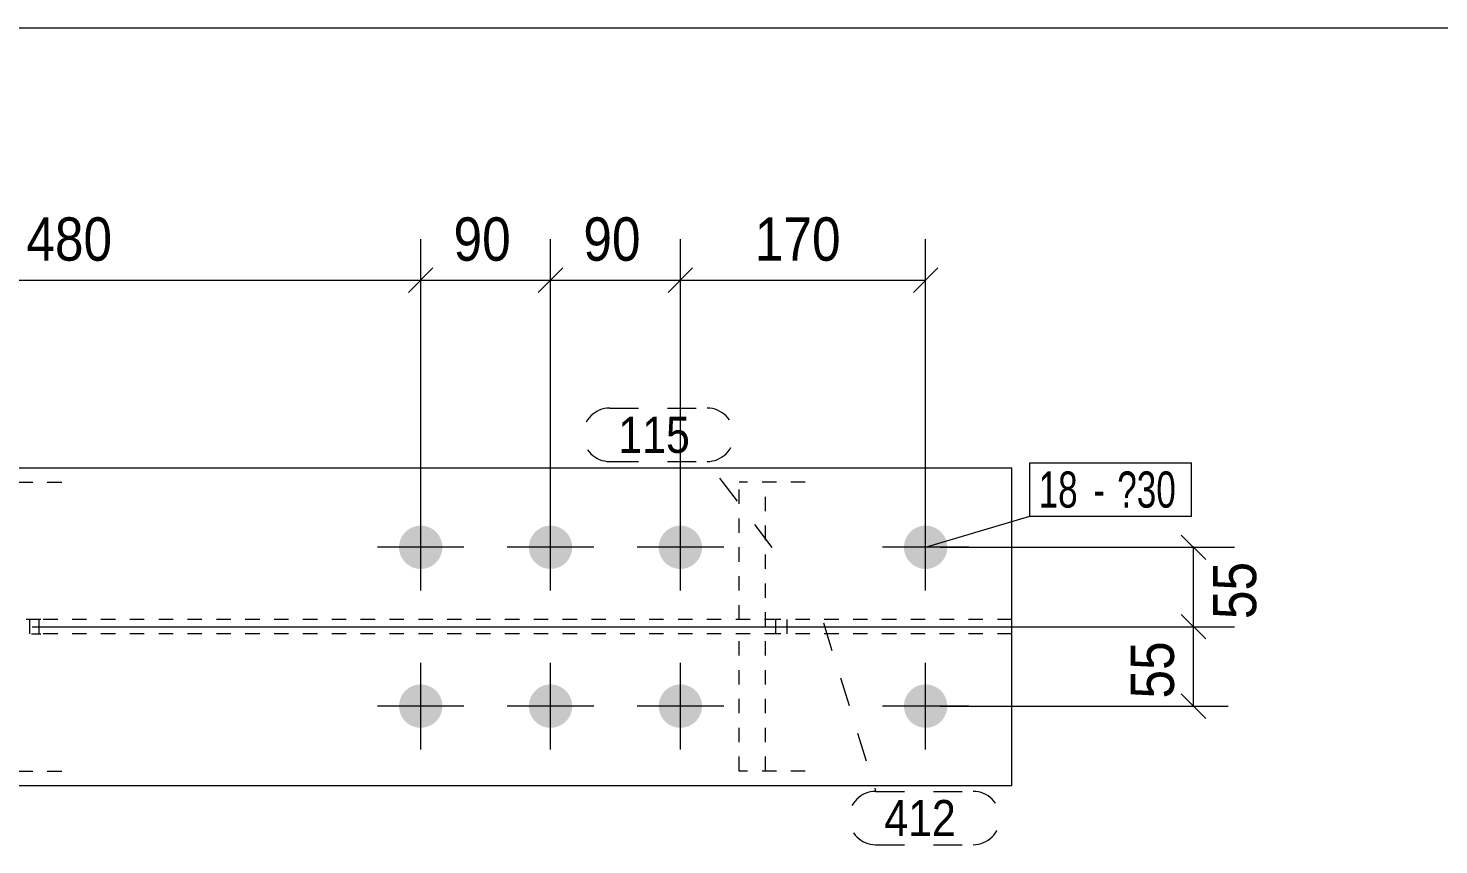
# Model space of a CAD drawing. Header units: millimetres. Extents: x 2 to 579, y 1 to 825.
# Drawn here: x 284.6 to 382.4, y 768.4 to 825 of the extents above; entities that cross this region are included whole.
import ezdxf

# ---------------------------------------------------------------- set-up
doc = ezdxf.new("R2010")
doc.units = ezdxf.units.MM
for name, pattern in [('XKITLINE00', [0]), ('XKITLINE01', [4, 1, -1, 1, -1]), ('XKITLINE02', [4, 2, -2]), ('XKITLINE03', [6, 3, -1, 1, -1])]:
    doc.linetypes.add(name, pattern=pattern)
for name, color, linetype, lineweight in [('Bolt', 3, 'Continuous', 0), ('BoltMark', 7, 'Continuous', 0), ('Dimensions', 7, 'Continuous', 0), ('DrawingSheet', 5, 'Continuous', 0), ('Part', 2, 'Continuous', 0), ('PartMark', 7, 'Continuous', 0)]:
    doc.layers.add(name, color=color, linetype=linetype, lineweight=lineweight)
doc.styles.add('ARIAL', font='ARIAL.TTF')
doc.styles.add('ARIAL_NARROW', font='ARIALN.TTF')

# ---------------------------------------------------------------- blocks, each defined once
blk = doc.blocks.new('*A100')
at = {"layer": 'Bolt'}
for points in [[(311.797, 787.55), (311.76, 787.552), (311.723, 787.554), (311.687, 787.557), (311.65, 787.561), (311.614, 787.566), (311.577, 787.572), (311.541, 787.579), (311.505, 787.586), (311.469, 787.595), (311.434, 787.604), (311.398, 787.615), (311.363, 787.626), (311.328, 787.638), (311.294, 787.651), (311.26, 787.664), (311.226, 787.679), (311.192, 787.694), (311.159, 787.71), (311.127, 787.727), (311.094, 787.745), (311.063, 787.763), (311.031, 787.783), (311, 787.803), (310.97, 787.824), (310.94, 787.845), (310.911, 787.867), (310.882, 787.89), (310.854, 787.914), (310.826, 787.939), (310.799, 787.964), (310.773, 787.989), (310.747, 788.016), (310.722, 788.043), (310.698, 788.07), (310.674, 788.098), (310.651, 788.127), (310.629, 788.156), (310.607, 788.186), (310.587, 788.217), (310.567, 788.248), (310.547, 788.279), (310.529, 788.311), (310.511, 788.343), (310.494, 788.376), (310.478, 788.409), (310.462, 788.442), (310.448, 788.476), (310.434, 788.51), (310.421, 788.545), (310.409, 788.579), (310.398, 788.615), (310.388, 788.65), (310.379, 788.686), (310.37, 788.721), (310.363, 788.757), (310.356, 788.794), (310.35, 788.83), (310.345, 788.866), (310.341, 788.903), (310.338, 788.94), (310.336, 788.976), (310.334, 789.013), (310.334, 789.05), (310.334, 789.087), (310.336, 789.124), (310.338, 789.16), (310.341, 789.197), (310.345, 789.234), (310.35, 789.27), (310.356, 789.306), (310.363, 789.343), (310.37, 789.379), (310.379, 789.414), (310.388, 789.45), (310.398, 789.485), (310.409, 789.521), (310.421, 789.555), (310.434, 789.59), (310.448, 789.624), (310.462, 789.658), (310.478, 789.691), (310.494, 789.724), (310.511, 789.757), (310.529, 789.789), (310.547, 789.821), (310.567, 789.852), (310.587, 789.883), (310.607, 789.914), (310.629, 789.944), (310.651, 789.973), (310.674, 790.002), (310.698, 790.03), (310.722, 790.057), (310.747, 790.084), (310.773, 790.111), (310.799, 790.136), (310.826, 790.161), (310.854, 790.186), (310.882, 790.21), (310.911, 790.233), (310.94, 790.255), (310.97, 790.276), (311, 790.297), (311.031, 790.317), (311.063, 790.337), (311.094, 790.355), (311.127, 790.373), (311.159, 790.39), (311.192, 790.406), (311.226, 790.421), (311.26, 790.436), (311.294, 790.449), (311.328, 790.462), (311.363, 790.474), (311.398, 790.485), (311.434, 790.496), (311.469, 790.505), (311.505, 790.514), (311.541, 790.521), (311.577, 790.528), (311.614, 790.534), (311.65, 790.539), (311.687, 790.543), (311.723, 790.546), (311.76, 790.548), (311.797, 790.55), (311.834, 790.55), (311.871, 790.55), (311.907, 790.548), (311.944, 790.546), (311.981, 790.543), (312.017, 790.539), (312.054, 790.534), (312.09, 790.528), (312.126, 790.521), (312.162, 790.514), (312.198, 790.505), (312.234, 790.496), (312.269, 790.485), (312.304, 790.474), (312.339, 790.462), (312.374, 790.449), (312.408, 790.436), (312.442, 790.421), (312.475, 790.406), (312.508, 790.39), (312.541, 790.373), (312.573, 790.355), (312.605, 790.337), (312.636, 790.317), (312.667, 790.297), (312.697, 790.276), (312.727, 790.255), (312.757, 790.233), (312.785, 790.21), (312.814, 790.186), (312.841, 790.161), (312.868, 790.136), (312.894, 790.111), (312.92, 790.084), (312.945, 790.057), (312.97, 790.03), (312.993, 790.002), (313.016, 789.973), (313.039, 789.944), (313.06, 789.914), (313.081, 789.883), (313.101, 789.852), (313.12, 789.821), (313.139, 789.789), (313.157, 789.757), (313.174, 789.724), (313.19, 789.691), (313.205, 789.658), (313.22, 789.624), (313.233, 789.59), (313.246, 789.555), (313.258, 789.521), (313.269, 789.485), (313.279, 789.45), (313.289, 789.414), (313.297, 789.379), (313.305, 789.343), (313.312, 789.306), (313.318, 789.27), (313.323, 789.234), (313.327, 789.197), (313.33, 789.16), (313.332, 789.124), (313.333, 789.087), (313.334, 789.05), (313.333, 789.013), (313.332, 788.976), (313.33, 788.94), (313.327, 788.903), (313.323, 788.866), (313.318, 788.83), (313.312, 788.794), (313.305, 788.757), (313.297, 788.721), (313.289, 788.686), (313.279, 788.65), (313.269, 788.615), (313.258, 788.579), (313.246, 788.545), (313.233, 788.51), (313.22, 788.476), (313.205, 788.442), (313.19, 788.409), (313.174, 788.376), (313.157, 788.343), (313.139, 788.311), (313.12, 788.279), (313.101, 788.248), (313.081, 788.217), (313.06, 788.186), (313.039, 788.156), (313.016, 788.127), (312.993, 788.098), (312.97, 788.07), (312.945, 788.043), (312.92, 788.016), (312.894, 787.989), (312.868, 787.964), (312.841, 787.939), (312.814, 787.914), (312.785, 787.89), (312.757, 787.867), (312.727, 787.845), (312.697, 787.824), (312.667, 787.803), (312.636, 787.783), (312.605, 787.763), (312.573, 787.745), (312.541, 787.727), (312.508, 787.71), (312.475, 787.694), (312.442, 787.679), (312.408, 787.664), (312.374, 787.651), (312.339, 787.638), (312.304, 787.626), (312.269, 787.615), (312.234, 787.604), (312.198, 787.595), (312.162, 787.586), (312.126, 787.579), (312.09, 787.572), (312.054, 787.566), (312.017, 787.561), (311.981, 787.557), (311.944, 787.554), (311.907, 787.552), (311.871, 787.55), (311.834, 787.55)], [(320.797, 787.55), (320.76, 787.552), (320.723, 787.554), (320.687, 787.557), (320.65, 787.561), (320.614, 787.566), (320.577, 787.572), (320.541, 787.579), (320.505, 787.586), (320.469, 787.595), (320.434, 787.604), (320.398, 787.615), (320.363, 787.626), (320.328, 787.638), (320.294, 787.651), (320.26, 787.664), (320.226, 787.679), (320.192, 787.694), (320.159, 787.71), (320.127, 787.727), (320.094, 787.745), (320.063, 787.763), (320.031, 787.783), (320, 787.803), (319.97, 787.824), (319.94, 787.845), (319.911, 787.867), (319.882, 787.89), (319.854, 787.914), (319.826, 787.939), (319.799, 787.964), (319.773, 787.989), (319.747, 788.016), (319.722, 788.043), (319.698, 788.07), (319.674, 788.098), (319.651, 788.127), (319.629, 788.156), (319.607, 788.186), (319.587, 788.217), (319.567, 788.248), (319.547, 788.279), (319.529, 788.311), (319.511, 788.343), (319.494, 788.376), (319.478, 788.409), (319.462, 788.442), (319.448, 788.476), (319.434, 788.51), (319.421, 788.545), (319.409, 788.579), (319.398, 788.615), (319.388, 788.65), (319.379, 788.686), (319.37, 788.721), (319.363, 788.757), (319.356, 788.794), (319.35, 788.83), (319.345, 788.866), (319.341, 788.903), (319.338, 788.94), (319.336, 788.976), (319.334, 789.013), (319.334, 789.05), (319.334, 789.087), (319.336, 789.124), (319.338, 789.16), (319.341, 789.197), (319.345, 789.234), (319.35, 789.27), (319.356, 789.306), (319.363, 789.343), (319.37, 789.379), (319.379, 789.414), (319.388, 789.45), (319.398, 789.485), (319.409, 789.521), (319.421, 789.555), (319.434, 789.59), (319.448, 789.624), (319.462, 789.658), (319.478, 789.691), (319.494, 789.724), (319.511, 789.757), (319.529, 789.789), (319.547, 789.821), (319.567, 789.852), (319.587, 789.883), (319.607, 789.914), (319.629, 789.944), (319.651, 789.973), (319.674, 790.002), (319.698, 790.03), (319.722, 790.057), (319.747, 790.084), (319.773, 790.111), (319.799, 790.136), (319.826, 790.161), (319.854, 790.186), (319.882, 790.21), (319.911, 790.233), (319.94, 790.255), (319.97, 790.276), (320, 790.297), (320.031, 790.317), (320.063, 790.337), (320.094, 790.355), (320.127, 790.373), (320.159, 790.39), (320.192, 790.406), (320.226, 790.421), (320.26, 790.436), (320.294, 790.449), (320.328, 790.462), (320.363, 790.474), (320.398, 790.485), (320.434, 790.496), (320.469, 790.505), (320.505, 790.514), (320.541, 790.521), (320.577, 790.528), (320.614, 790.534), (320.65, 790.539), (320.687, 790.543), (320.723, 790.546), (320.76, 790.548), (320.797, 790.55), (320.834, 790.55), (320.871, 790.55), (320.907, 790.548), (320.944, 790.546), (320.981, 790.543), (321.017, 790.539), (321.054, 790.534), (321.09, 790.528), (321.126, 790.521), (321.162, 790.514), (321.198, 790.505), (321.234, 790.496), (321.269, 790.485), (321.304, 790.474), (321.339, 790.462), (321.374, 790.449), (321.408, 790.436), (321.442, 790.421), (321.475, 790.406), (321.508, 790.39), (321.541, 790.373), (321.573, 790.355), (321.605, 790.337), (321.636, 790.317), (321.667, 790.297), (321.697, 790.276), (321.727, 790.255), (321.757, 790.233), (321.785, 790.21), (321.814, 790.186), (321.841, 790.161), (321.868, 790.136), (321.894, 790.111), (321.92, 790.084), (321.945, 790.057), (321.97, 790.03), (321.993, 790.002), (322.016, 789.973), (322.039, 789.944), (322.06, 789.914), (322.081, 789.883), (322.101, 789.852), (322.12, 789.821), (322.139, 789.789), (322.157, 789.757), (322.174, 789.724), (322.19, 789.691), (322.205, 789.658), (322.22, 789.624), (322.233, 789.59), (322.246, 789.555), (322.258, 789.521), (322.269, 789.485), (322.279, 789.45), (322.289, 789.414), (322.297, 789.379), (322.305, 789.343), (322.312, 789.306), (322.318, 789.27), (322.323, 789.234), (322.327, 789.197), (322.33, 789.16), (322.332, 789.124), (322.333, 789.087), (322.334, 789.05), (322.333, 789.013), (322.332, 788.976), (322.33, 788.94), (322.327, 788.903), (322.323, 788.866), (322.318, 788.83), (322.312, 788.794), (322.305, 788.757), (322.297, 788.721), (322.289, 788.686), (322.279, 788.65), (322.269, 788.615), (322.258, 788.579), (322.246, 788.545), (322.233, 788.51), (322.22, 788.476), (322.205, 788.442), (322.19, 788.409), (322.174, 788.376), (322.157, 788.343), (322.139, 788.311), (322.12, 788.279), (322.101, 788.248), (322.081, 788.217), (322.06, 788.186), (322.039, 788.156), (322.016, 788.127), (321.993, 788.098), (321.97, 788.07), (321.945, 788.043), (321.92, 788.016), (321.894, 787.989), (321.868, 787.964), (321.841, 787.939), (321.814, 787.914), (321.785, 787.89), (321.757, 787.867), (321.727, 787.845), (321.697, 787.824), (321.667, 787.803), (321.636, 787.783), (321.605, 787.763), (321.573, 787.745), (321.541, 787.727), (321.508, 787.71), (321.475, 787.694), (321.442, 787.679), (321.408, 787.664), (321.374, 787.651), (321.339, 787.638), (321.304, 787.626), (321.269, 787.615), (321.234, 787.604), (321.198, 787.595), (321.162, 787.586), (321.126, 787.579), (321.09, 787.572), (321.054, 787.566), (321.017, 787.561), (320.981, 787.557), (320.944, 787.554), (320.907, 787.552), (320.871, 787.55), (320.834, 787.55)], [(329.797, 787.55), (329.76, 787.552), (329.723, 787.554), (329.687, 787.557), (329.65, 787.561), (329.614, 787.566), (329.577, 787.572), (329.541, 787.579), (329.505, 787.586), (329.469, 787.595), (329.434, 787.604), (329.398, 787.615), (329.363, 787.626), (329.328, 787.638), (329.294, 787.651), (329.26, 787.664), (329.226, 787.679), (329.192, 787.694), (329.159, 787.71), (329.127, 787.727), (329.094, 787.745), (329.063, 787.763), (329.031, 787.783), (329, 787.803), (328.97, 787.824), (328.94, 787.845), (328.911, 787.867), (328.882, 787.89), (328.854, 787.914), (328.826, 787.939), (328.799, 787.964), (328.773, 787.989), (328.747, 788.016), (328.722, 788.043), (328.698, 788.07), (328.674, 788.098), (328.651, 788.127), (328.629, 788.156), (328.607, 788.186), (328.587, 788.217), (328.567, 788.248), (328.547, 788.279), (328.529, 788.311), (328.511, 788.343), (328.494, 788.376), (328.478, 788.409), (328.462, 788.442), (328.448, 788.476), (328.434, 788.51), (328.421, 788.545), (328.409, 788.579), (328.398, 788.615), (328.388, 788.65), (328.379, 788.686), (328.37, 788.721), (328.363, 788.757), (328.356, 788.794), (328.35, 788.83), (328.345, 788.866), (328.341, 788.903), (328.338, 788.94), (328.336, 788.976), (328.334, 789.013), (328.334, 789.05), (328.334, 789.087), (328.336, 789.124), (328.338, 789.16), (328.341, 789.197), (328.345, 789.234), (328.35, 789.27), (328.356, 789.306), (328.363, 789.343), (328.37, 789.379), (328.379, 789.414), (328.388, 789.45), (328.398, 789.485), (328.409, 789.521), (328.421, 789.555), (328.434, 789.59), (328.448, 789.624), (328.462, 789.658), (328.478, 789.691), (328.494, 789.724), (328.511, 789.757), (328.529, 789.789), (328.547, 789.821), (328.567, 789.852), (328.587, 789.883), (328.607, 789.914), (328.629, 789.944), (328.651, 789.973), (328.674, 790.002), (328.698, 790.03), (328.722, 790.057), (328.747, 790.084), (328.773, 790.111), (328.799, 790.136), (328.826, 790.161), (328.854, 790.186), (328.882, 790.21), (328.911, 790.233), (328.94, 790.255), (328.97, 790.276), (329, 790.297), (329.031, 790.317), (329.063, 790.337), (329.094, 790.355), (329.127, 790.373), (329.159, 790.39), (329.192, 790.406), (329.226, 790.421), (329.26, 790.436), (329.294, 790.449), (329.328, 790.462), (329.363, 790.474), (329.398, 790.485), (329.434, 790.496), (329.469, 790.505), (329.505, 790.514), (329.541, 790.521), (329.577, 790.528), (329.614, 790.534), (329.65, 790.539), (329.687, 790.543), (329.723, 790.546), (329.76, 790.548), (329.797, 790.55), (329.834, 790.55), (329.871, 790.55), (329.907, 790.548), (329.944, 790.546), (329.981, 790.543), (330.017, 790.539), (330.054, 790.534), (330.09, 790.528), (330.126, 790.521), (330.162, 790.514), (330.198, 790.505), (330.234, 790.496), (330.269, 790.485), (330.304, 790.474), (330.339, 790.462), (330.374, 790.449), (330.408, 790.436), (330.442, 790.421), (330.475, 790.406), (330.508, 790.39), (330.541, 790.373), (330.573, 790.355), (330.605, 790.337), (330.636, 790.317), (330.667, 790.297), (330.697, 790.276), (330.727, 790.255), (330.757, 790.233), (330.785, 790.21), (330.814, 790.186), (330.841, 790.161), (330.868, 790.136), (330.894, 790.111), (330.92, 790.084), (330.945, 790.057), (330.97, 790.03), (330.993, 790.002), (331.016, 789.973), (331.039, 789.944), (331.06, 789.914), (331.081, 789.883), (331.101, 789.852), (331.12, 789.821), (331.139, 789.789), (331.157, 789.757), (331.174, 789.724), (331.19, 789.691), (331.205, 789.658), (331.22, 789.624), (331.233, 789.59), (331.246, 789.555), (331.258, 789.521), (331.269, 789.485), (331.279, 789.45), (331.289, 789.414), (331.297, 789.379), (331.305, 789.343), (331.312, 789.306), (331.318, 789.27), (331.323, 789.234), (331.327, 789.197), (331.33, 789.16), (331.332, 789.124), (331.333, 789.087), (331.334, 789.05), (331.333, 789.013), (331.332, 788.976), (331.33, 788.94), (331.327, 788.903), (331.323, 788.866), (331.318, 788.83), (331.312, 788.794), (331.305, 788.757), (331.297, 788.721), (331.289, 788.686), (331.279, 788.65), (331.269, 788.615), (331.258, 788.579), (331.246, 788.545), (331.233, 788.51), (331.22, 788.476), (331.205, 788.442), (331.19, 788.409), (331.174, 788.376), (331.157, 788.343), (331.139, 788.311), (331.12, 788.279), (331.101, 788.248), (331.081, 788.217), (331.06, 788.186), (331.039, 788.156), (331.016, 788.127), (330.993, 788.098), (330.97, 788.07), (330.945, 788.043), (330.92, 788.016), (330.894, 787.989), (330.868, 787.964), (330.841, 787.939), (330.814, 787.914), (330.785, 787.89), (330.757, 787.867), (330.727, 787.845), (330.697, 787.824), (330.667, 787.803), (330.636, 787.783), (330.605, 787.763), (330.573, 787.745), (330.541, 787.727), (330.508, 787.71), (330.475, 787.694), (330.442, 787.679), (330.408, 787.664), (330.374, 787.651), (330.339, 787.638), (330.304, 787.626), (330.269, 787.615), (330.234, 787.604), (330.198, 787.595), (330.162, 787.586), (330.126, 787.579), (330.09, 787.572), (330.054, 787.566), (330.017, 787.561), (329.981, 787.557), (329.944, 787.554), (329.907, 787.552), (329.871, 787.55), (329.834, 787.55)], [(346.797, 787.55), (346.76, 787.552), (346.723, 787.554), (346.687, 787.557), (346.65, 787.561), (346.614, 787.566), (346.577, 787.572), (346.541, 787.579), (346.505, 787.586), (346.469, 787.595), (346.434, 787.604), (346.398, 787.615), (346.363, 787.626), (346.328, 787.638), (346.294, 787.651), (346.26, 787.664), (346.226, 787.679), (346.192, 787.694), (346.159, 787.71), (346.127, 787.727), (346.094, 787.745), (346.063, 787.763), (346.031, 787.783), (346, 787.803), (345.97, 787.824), (345.94, 787.845), (345.911, 787.867), (345.882, 787.89), (345.854, 787.914), (345.826, 787.939), (345.799, 787.964), (345.773, 787.989), (345.747, 788.016), (345.722, 788.043), (345.698, 788.07), (345.674, 788.098), (345.651, 788.127), (345.629, 788.156), (345.607, 788.186), (345.587, 788.217), (345.567, 788.248), (345.547, 788.279), (345.529, 788.311), (345.511, 788.343), (345.494, 788.376), (345.478, 788.409), (345.462, 788.442), (345.448, 788.476), (345.434, 788.51), (345.421, 788.545), (345.409, 788.579), (345.398, 788.615), (345.388, 788.65), (345.379, 788.686), (345.37, 788.721), (345.363, 788.757), (345.356, 788.794), (345.35, 788.83), (345.345, 788.866), (345.341, 788.903), (345.338, 788.94), (345.336, 788.976), (345.334, 789.013), (345.334, 789.05), (345.334, 789.087), (345.336, 789.124), (345.338, 789.16), (345.341, 789.197), (345.345, 789.234), (345.35, 789.27), (345.356, 789.306), (345.363, 789.343), (345.37, 789.379), (345.379, 789.414), (345.388, 789.45), (345.398, 789.485), (345.409, 789.521), (345.421, 789.555), (345.434, 789.59), (345.448, 789.624), (345.462, 789.658), (345.478, 789.691), (345.494, 789.724), (345.511, 789.757), (345.529, 789.789), (345.547, 789.821), (345.567, 789.852), (345.587, 789.883), (345.607, 789.914), (345.629, 789.944), (345.651, 789.973), (345.674, 790.002), (345.698, 790.03), (345.722, 790.057), (345.747, 790.084), (345.773, 790.111), (345.799, 790.136), (345.826, 790.161), (345.854, 790.186), (345.882, 790.21), (345.911, 790.233), (345.94, 790.255), (345.97, 790.276), (346, 790.297), (346.031, 790.317), (346.063, 790.337), (346.094, 790.355), (346.127, 790.373), (346.159, 790.39), (346.192, 790.406), (346.226, 790.421), (346.26, 790.436), (346.294, 790.449), (346.328, 790.462), (346.363, 790.474), (346.398, 790.485), (346.434, 790.496), (346.469, 790.505), (346.505, 790.514), (346.541, 790.521), (346.577, 790.528), (346.614, 790.534), (346.65, 790.539), (346.687, 790.543), (346.723, 790.546), (346.76, 790.548), (346.797, 790.55), (346.834, 790.55), (346.871, 790.55), (346.907, 790.548), (346.944, 790.546), (346.981, 790.543), (347.017, 790.539), (347.054, 790.534), (347.09, 790.528), (347.126, 790.521), (347.162, 790.514), (347.198, 790.505), (347.234, 790.496), (347.269, 790.485), (347.304, 790.474), (347.339, 790.462), (347.374, 790.449), (347.408, 790.436), (347.442, 790.421), (347.475, 790.406), (347.508, 790.39), (347.541, 790.373), (347.573, 790.355), (347.605, 790.337), (347.636, 790.317), (347.667, 790.297), (347.697, 790.276), (347.727, 790.255), (347.757, 790.233), (347.785, 790.21), (347.814, 790.186), (347.841, 790.161), (347.868, 790.136), (347.894, 790.111), (347.92, 790.084), (347.945, 790.057), (347.97, 790.03), (347.993, 790.002), (348.016, 789.973), (348.039, 789.944), (348.06, 789.914), (348.081, 789.883), (348.101, 789.852), (348.12, 789.821), (348.139, 789.789), (348.157, 789.757), (348.174, 789.724), (348.19, 789.691), (348.205, 789.658), (348.22, 789.624), (348.233, 789.59), (348.246, 789.555), (348.258, 789.521), (348.269, 789.485), (348.279, 789.45), (348.289, 789.414), (348.297, 789.379), (348.305, 789.343), (348.312, 789.306), (348.318, 789.27), (348.323, 789.234), (348.327, 789.197), (348.33, 789.16), (348.332, 789.124), (348.333, 789.087), (348.334, 789.05), (348.333, 789.013), (348.332, 788.976), (348.33, 788.94), (348.327, 788.903), (348.323, 788.866), (348.318, 788.83), (348.312, 788.794), (348.305, 788.757), (348.297, 788.721), (348.289, 788.686), (348.279, 788.65), (348.269, 788.615), (348.258, 788.579), (348.246, 788.545), (348.233, 788.51), (348.22, 788.476), (348.205, 788.442), (348.19, 788.409), (348.174, 788.376), (348.157, 788.343), (348.139, 788.311), (348.12, 788.279), (348.101, 788.248), (348.081, 788.217), (348.06, 788.186), (348.039, 788.156), (348.016, 788.127), (347.993, 788.098), (347.97, 788.07), (347.945, 788.043), (347.92, 788.016), (347.894, 787.989), (347.868, 787.964), (347.841, 787.939), (347.814, 787.914), (347.785, 787.89), (347.757, 787.867), (347.727, 787.845), (347.697, 787.824), (347.667, 787.803), (347.636, 787.783), (347.605, 787.763), (347.573, 787.745), (347.541, 787.727), (347.508, 787.71), (347.475, 787.694), (347.442, 787.679), (347.408, 787.664), (347.374, 787.651), (347.339, 787.638), (347.304, 787.626), (347.269, 787.615), (347.234, 787.604), (347.198, 787.595), (347.162, 787.586), (347.126, 787.579), (347.09, 787.572), (347.054, 787.566), (347.017, 787.561), (346.981, 787.557), (346.944, 787.554), (346.907, 787.552), (346.871, 787.55), (346.834, 787.55)], [(311.797, 776.55), (311.76, 776.552), (311.723, 776.554), (311.687, 776.557), (311.65, 776.561), (311.614, 776.566), (311.577, 776.572), (311.541, 776.579), (311.505, 776.586), (311.469, 776.595), (311.434, 776.604), (311.398, 776.615), (311.363, 776.626), (311.328, 776.638), (311.294, 776.651), (311.26, 776.664), (311.226, 776.679), (311.192, 776.694), (311.159, 776.71), (311.127, 776.727), (311.094, 776.745), (311.063, 776.763), (311.031, 776.783), (311, 776.803), (310.97, 776.824), (310.94, 776.845), (310.911, 776.867), (310.882, 776.89), (310.854, 776.914), (310.826, 776.939), (310.799, 776.964), (310.773, 776.989), (310.747, 777.016), (310.722, 777.043), (310.698, 777.07), (310.674, 777.098), (310.651, 777.127), (310.629, 777.156), (310.607, 777.186), (310.587, 777.217), (310.567, 777.248), (310.547, 777.279), (310.529, 777.311), (310.511, 777.343), (310.494, 777.376), (310.478, 777.409), (310.462, 777.442), (310.448, 777.476), (310.434, 777.51), (310.421, 777.545), (310.409, 777.579), (310.398, 777.615), (310.388, 777.65), (310.379, 777.686), (310.37, 777.721), (310.363, 777.757), (310.356, 777.794), (310.35, 777.83), (310.345, 777.866), (310.341, 777.903), (310.338, 777.94), (310.336, 777.976), (310.334, 778.013), (310.334, 778.05), (310.334, 778.087), (310.336, 778.124), (310.338, 778.16), (310.341, 778.197), (310.345, 778.234), (310.35, 778.27), (310.356, 778.306), (310.363, 778.343), (310.37, 778.379), (310.379, 778.414), (310.388, 778.45), (310.398, 778.485), (310.409, 778.521), (310.421, 778.555), (310.434, 778.59), (310.448, 778.624), (310.462, 778.658), (310.478, 778.691), (310.494, 778.724), (310.511, 778.757), (310.529, 778.789), (310.547, 778.821), (310.567, 778.852), (310.587, 778.883), (310.607, 778.914), (310.629, 778.944), (310.651, 778.973), (310.674, 779.002), (310.698, 779.03), (310.722, 779.057), (310.747, 779.084), (310.773, 779.111), (310.799, 779.136), (310.826, 779.161), (310.854, 779.186), (310.882, 779.21), (310.911, 779.233), (310.94, 779.255), (310.97, 779.276), (311, 779.297), (311.031, 779.317), (311.063, 779.337), (311.094, 779.355), (311.127, 779.373), (311.159, 779.39), (311.192, 779.406), (311.226, 779.421), (311.26, 779.436), (311.294, 779.449), (311.328, 779.462), (311.363, 779.474), (311.398, 779.485), (311.434, 779.496), (311.469, 779.505), (311.505, 779.514), (311.541, 779.521), (311.577, 779.528), (311.614, 779.534), (311.65, 779.539), (311.687, 779.543), (311.723, 779.546), (311.76, 779.548), (311.797, 779.55), (311.834, 779.55), (311.871, 779.55), (311.907, 779.548), (311.944, 779.546), (311.981, 779.543), (312.017, 779.539), (312.054, 779.534), (312.09, 779.528), (312.126, 779.521), (312.162, 779.514), (312.198, 779.505), (312.234, 779.496), (312.269, 779.485), (312.304, 779.474), (312.339, 779.462), (312.374, 779.449), (312.408, 779.436), (312.442, 779.421), (312.475, 779.406), (312.508, 779.39), (312.541, 779.373), (312.573, 779.355), (312.605, 779.337), (312.636, 779.317), (312.667, 779.297), (312.697, 779.276), (312.727, 779.255), (312.757, 779.233), (312.785, 779.21), (312.814, 779.186), (312.841, 779.161), (312.868, 779.136), (312.894, 779.111), (312.92, 779.084), (312.945, 779.057), (312.97, 779.03), (312.993, 779.002), (313.016, 778.973), (313.039, 778.944), (313.06, 778.914), (313.081, 778.883), (313.101, 778.852), (313.12, 778.821), (313.139, 778.789), (313.157, 778.757), (313.174, 778.724), (313.19, 778.691), (313.205, 778.658), (313.22, 778.624), (313.233, 778.59), (313.246, 778.555), (313.258, 778.521), (313.269, 778.485), (313.279, 778.45), (313.289, 778.414), (313.297, 778.379), (313.305, 778.343), (313.312, 778.306), (313.318, 778.27), (313.323, 778.234), (313.327, 778.197), (313.33, 778.16), (313.332, 778.124), (313.333, 778.087), (313.334, 778.05), (313.333, 778.013), (313.332, 777.976), (313.33, 777.94), (313.327, 777.903), (313.323, 777.866), (313.318, 777.83), (313.312, 777.794), (313.305, 777.757), (313.297, 777.721), (313.289, 777.686), (313.279, 777.65), (313.269, 777.615), (313.258, 777.579), (313.246, 777.545), (313.233, 777.51), (313.22, 777.476), (313.205, 777.442), (313.19, 777.409), (313.174, 777.376), (313.157, 777.343), (313.139, 777.311), (313.12, 777.279), (313.101, 777.248), (313.081, 777.217), (313.06, 777.186), (313.039, 777.156), (313.016, 777.127), (312.993, 777.098), (312.97, 777.07), (312.945, 777.043), (312.92, 777.016), (312.894, 776.989), (312.868, 776.964), (312.841, 776.939), (312.814, 776.914), (312.785, 776.89), (312.757, 776.867), (312.727, 776.845), (312.697, 776.824), (312.667, 776.803), (312.636, 776.783), (312.605, 776.763), (312.573, 776.745), (312.541, 776.727), (312.508, 776.71), (312.475, 776.694), (312.442, 776.679), (312.408, 776.664), (312.374, 776.651), (312.339, 776.638), (312.304, 776.626), (312.269, 776.615), (312.234, 776.604), (312.198, 776.595), (312.162, 776.586), (312.126, 776.579), (312.09, 776.572), (312.054, 776.566), (312.017, 776.561), (311.981, 776.557), (311.944, 776.554), (311.907, 776.552), (311.871, 776.55), (311.834, 776.55)], [(320.797, 776.55), (320.76, 776.552), (320.723, 776.554), (320.687, 776.557), (320.65, 776.561), (320.614, 776.566), (320.577, 776.572), (320.541, 776.579), (320.505, 776.586), (320.469, 776.595), (320.434, 776.604), (320.398, 776.615), (320.363, 776.626), (320.328, 776.638), (320.294, 776.651), (320.26, 776.664), (320.226, 776.679), (320.192, 776.694), (320.159, 776.71), (320.127, 776.727), (320.094, 776.745), (320.063, 776.763), (320.031, 776.783), (320, 776.803), (319.97, 776.824), (319.94, 776.845), (319.911, 776.867), (319.882, 776.89), (319.854, 776.914), (319.826, 776.939), (319.799, 776.964), (319.773, 776.989), (319.747, 777.016), (319.722, 777.043), (319.698, 777.07), (319.674, 777.098), (319.651, 777.127), (319.629, 777.156), (319.607, 777.186), (319.587, 777.217), (319.567, 777.248), (319.547, 777.279), (319.529, 777.311), (319.511, 777.343), (319.494, 777.376), (319.478, 777.409), (319.462, 777.442), (319.448, 777.476), (319.434, 777.51), (319.421, 777.545), (319.409, 777.579), (319.398, 777.615), (319.388, 777.65), (319.379, 777.686), (319.37, 777.721), (319.363, 777.757), (319.356, 777.794), (319.35, 777.83), (319.345, 777.866), (319.341, 777.903), (319.338, 777.94), (319.336, 777.976), (319.334, 778.013), (319.334, 778.05), (319.334, 778.087), (319.336, 778.124), (319.338, 778.16), (319.341, 778.197), (319.345, 778.234), (319.35, 778.27), (319.356, 778.306), (319.363, 778.343), (319.37, 778.379), (319.379, 778.414), (319.388, 778.45), (319.398, 778.485), (319.409, 778.521), (319.421, 778.555), (319.434, 778.59), (319.448, 778.624), (319.462, 778.658), (319.478, 778.691), (319.494, 778.724), (319.511, 778.757), (319.529, 778.789), (319.547, 778.821), (319.567, 778.852), (319.587, 778.883), (319.607, 778.914), (319.629, 778.944), (319.651, 778.973), (319.674, 779.002), (319.698, 779.03), (319.722, 779.057), (319.747, 779.084), (319.773, 779.111), (319.799, 779.136), (319.826, 779.161), (319.854, 779.186), (319.882, 779.21), (319.911, 779.233), (319.94, 779.255), (319.97, 779.276), (320, 779.297), (320.031, 779.317), (320.063, 779.337), (320.094, 779.355), (320.127, 779.373), (320.159, 779.39), (320.192, 779.406), (320.226, 779.421), (320.26, 779.436), (320.294, 779.449), (320.328, 779.462), (320.363, 779.474), (320.398, 779.485), (320.434, 779.496), (320.469, 779.505), (320.505, 779.514), (320.541, 779.521), (320.577, 779.528), (320.614, 779.534), (320.65, 779.539), (320.687, 779.543), (320.723, 779.546), (320.76, 779.548), (320.797, 779.55), (320.834, 779.55), (320.871, 779.55), (320.907, 779.548), (320.944, 779.546), (320.981, 779.543), (321.017, 779.539), (321.054, 779.534), (321.09, 779.528), (321.126, 779.521), (321.162, 779.514), (321.198, 779.505), (321.234, 779.496), (321.269, 779.485), (321.304, 779.474), (321.339, 779.462), (321.374, 779.449), (321.408, 779.436), (321.442, 779.421), (321.475, 779.406), (321.508, 779.39), (321.541, 779.373), (321.573, 779.355), (321.605, 779.337), (321.636, 779.317), (321.667, 779.297), (321.697, 779.276), (321.727, 779.255), (321.757, 779.233), (321.785, 779.21), (321.814, 779.186), (321.841, 779.161), (321.868, 779.136), (321.894, 779.111), (321.92, 779.084), (321.945, 779.057), (321.97, 779.03), (321.993, 779.002), (322.016, 778.973), (322.039, 778.944), (322.06, 778.914), (322.081, 778.883), (322.101, 778.852), (322.12, 778.821), (322.139, 778.789), (322.157, 778.757), (322.174, 778.724), (322.19, 778.691), (322.205, 778.658), (322.22, 778.624), (322.233, 778.59), (322.246, 778.555), (322.258, 778.521), (322.269, 778.485), (322.279, 778.45), (322.289, 778.414), (322.297, 778.379), (322.305, 778.343), (322.312, 778.306), (322.318, 778.27), (322.323, 778.234), (322.327, 778.197), (322.33, 778.16), (322.332, 778.124), (322.333, 778.087), (322.334, 778.05), (322.333, 778.013), (322.332, 777.976), (322.33, 777.94), (322.327, 777.903), (322.323, 777.866), (322.318, 777.83), (322.312, 777.794), (322.305, 777.757), (322.297, 777.721), (322.289, 777.686), (322.279, 777.65), (322.269, 777.615), (322.258, 777.579), (322.246, 777.545), (322.233, 777.51), (322.22, 777.476), (322.205, 777.442), (322.19, 777.409), (322.174, 777.376), (322.157, 777.343), (322.139, 777.311), (322.12, 777.279), (322.101, 777.248), (322.081, 777.217), (322.06, 777.186), (322.039, 777.156), (322.016, 777.127), (321.993, 777.098), (321.97, 777.07), (321.945, 777.043), (321.92, 777.016), (321.894, 776.989), (321.868, 776.964), (321.841, 776.939), (321.814, 776.914), (321.785, 776.89), (321.757, 776.867), (321.727, 776.845), (321.697, 776.824), (321.667, 776.803), (321.636, 776.783), (321.605, 776.763), (321.573, 776.745), (321.541, 776.727), (321.508, 776.71), (321.475, 776.694), (321.442, 776.679), (321.408, 776.664), (321.374, 776.651), (321.339, 776.638), (321.304, 776.626), (321.269, 776.615), (321.234, 776.604), (321.198, 776.595), (321.162, 776.586), (321.126, 776.579), (321.09, 776.572), (321.054, 776.566), (321.017, 776.561), (320.981, 776.557), (320.944, 776.554), (320.907, 776.552), (320.871, 776.55), (320.834, 776.55)], [(329.797, 776.55), (329.76, 776.552), (329.723, 776.554), (329.687, 776.557), (329.65, 776.561), (329.614, 776.566), (329.577, 776.572), (329.541, 776.579), (329.505, 776.586), (329.469, 776.595), (329.434, 776.604), (329.398, 776.615), (329.363, 776.626), (329.328, 776.638), (329.294, 776.651), (329.26, 776.664), (329.226, 776.679), (329.192, 776.694), (329.159, 776.71), (329.127, 776.727), (329.094, 776.745), (329.063, 776.763), (329.031, 776.783), (329, 776.803), (328.97, 776.824), (328.94, 776.845), (328.911, 776.867), (328.882, 776.89), (328.854, 776.914), (328.826, 776.939), (328.799, 776.964), (328.773, 776.989), (328.747, 777.016), (328.722, 777.043), (328.698, 777.07), (328.674, 777.098), (328.651, 777.127), (328.629, 777.156), (328.607, 777.186), (328.587, 777.217), (328.567, 777.248), (328.547, 777.279), (328.529, 777.311), (328.511, 777.343), (328.494, 777.376), (328.478, 777.409), (328.462, 777.442), (328.448, 777.476), (328.434, 777.51), (328.421, 777.545), (328.409, 777.579), (328.398, 777.615), (328.388, 777.65), (328.379, 777.686), (328.37, 777.721), (328.363, 777.757), (328.356, 777.794), (328.35, 777.83), (328.345, 777.866), (328.341, 777.903), (328.338, 777.94), (328.336, 777.976), (328.334, 778.013), (328.334, 778.05), (328.334, 778.087), (328.336, 778.124), (328.338, 778.16), (328.341, 778.197), (328.345, 778.234), (328.35, 778.27), (328.356, 778.306), (328.363, 778.343), (328.37, 778.379), (328.379, 778.414), (328.388, 778.45), (328.398, 778.485), (328.409, 778.521), (328.421, 778.555), (328.434, 778.59), (328.448, 778.624), (328.462, 778.658), (328.478, 778.691), (328.494, 778.724), (328.511, 778.757), (328.529, 778.789), (328.547, 778.821), (328.567, 778.852), (328.587, 778.883), (328.607, 778.914), (328.629, 778.944), (328.651, 778.973), (328.674, 779.002), (328.698, 779.03), (328.722, 779.057), (328.747, 779.084), (328.773, 779.111), (328.799, 779.136), (328.826, 779.161), (328.854, 779.186), (328.882, 779.21), (328.911, 779.233), (328.94, 779.255), (328.97, 779.276), (329, 779.297), (329.031, 779.317), (329.063, 779.337), (329.094, 779.355), (329.127, 779.373), (329.159, 779.39), (329.192, 779.406), (329.226, 779.421), (329.26, 779.436), (329.294, 779.449), (329.328, 779.462), (329.363, 779.474), (329.398, 779.485), (329.434, 779.496), (329.469, 779.505), (329.505, 779.514), (329.541, 779.521), (329.577, 779.528), (329.614, 779.534), (329.65, 779.539), (329.687, 779.543), (329.723, 779.546), (329.76, 779.548), (329.797, 779.55), (329.834, 779.55), (329.871, 779.55), (329.907, 779.548), (329.944, 779.546), (329.981, 779.543), (330.017, 779.539), (330.054, 779.534), (330.09, 779.528), (330.126, 779.521), (330.162, 779.514), (330.198, 779.505), (330.234, 779.496), (330.269, 779.485), (330.304, 779.474), (330.339, 779.462), (330.374, 779.449), (330.408, 779.436), (330.442, 779.421), (330.475, 779.406), (330.508, 779.39), (330.541, 779.373), (330.573, 779.355), (330.605, 779.337), (330.636, 779.317), (330.667, 779.297), (330.697, 779.276), (330.727, 779.255), (330.757, 779.233), (330.785, 779.21), (330.814, 779.186), (330.841, 779.161), (330.868, 779.136), (330.894, 779.111), (330.92, 779.084), (330.945, 779.057), (330.97, 779.03), (330.993, 779.002), (331.016, 778.973), (331.039, 778.944), (331.06, 778.914), (331.081, 778.883), (331.101, 778.852), (331.12, 778.821), (331.139, 778.789), (331.157, 778.757), (331.174, 778.724), (331.19, 778.691), (331.205, 778.658), (331.22, 778.624), (331.233, 778.59), (331.246, 778.555), (331.258, 778.521), (331.269, 778.485), (331.279, 778.45), (331.289, 778.414), (331.297, 778.379), (331.305, 778.343), (331.312, 778.306), (331.318, 778.27), (331.323, 778.234), (331.327, 778.197), (331.33, 778.16), (331.332, 778.124), (331.333, 778.087), (331.334, 778.05), (331.333, 778.013), (331.332, 777.976), (331.33, 777.94), (331.327, 777.903), (331.323, 777.866), (331.318, 777.83), (331.312, 777.794), (331.305, 777.757), (331.297, 777.721), (331.289, 777.686), (331.279, 777.65), (331.269, 777.615), (331.258, 777.579), (331.246, 777.545), (331.233, 777.51), (331.22, 777.476), (331.205, 777.442), (331.19, 777.409), (331.174, 777.376), (331.157, 777.343), (331.139, 777.311), (331.12, 777.279), (331.101, 777.248), (331.081, 777.217), (331.06, 777.186), (331.039, 777.156), (331.016, 777.127), (330.993, 777.098), (330.97, 777.07), (330.945, 777.043), (330.92, 777.016), (330.894, 776.989), (330.868, 776.964), (330.841, 776.939), (330.814, 776.914), (330.785, 776.89), (330.757, 776.867), (330.727, 776.845), (330.697, 776.824), (330.667, 776.803), (330.636, 776.783), (330.605, 776.763), (330.573, 776.745), (330.541, 776.727), (330.508, 776.71), (330.475, 776.694), (330.442, 776.679), (330.408, 776.664), (330.374, 776.651), (330.339, 776.638), (330.304, 776.626), (330.269, 776.615), (330.234, 776.604), (330.198, 776.595), (330.162, 776.586), (330.126, 776.579), (330.09, 776.572), (330.054, 776.566), (330.017, 776.561), (329.981, 776.557), (329.944, 776.554), (329.907, 776.552), (329.871, 776.55), (329.834, 776.55)], [(346.797, 776.55), (346.76, 776.552), (346.723, 776.554), (346.687, 776.557), (346.65, 776.561), (346.614, 776.566), (346.577, 776.572), (346.541, 776.579), (346.505, 776.586), (346.469, 776.595), (346.434, 776.604), (346.398, 776.615), (346.363, 776.626), (346.328, 776.638), (346.294, 776.651), (346.26, 776.664), (346.226, 776.679), (346.192, 776.694), (346.159, 776.71), (346.127, 776.727), (346.094, 776.745), (346.063, 776.763), (346.031, 776.783), (346, 776.803), (345.97, 776.824), (345.94, 776.845), (345.911, 776.867), (345.882, 776.89), (345.854, 776.914), (345.826, 776.939), (345.799, 776.964), (345.773, 776.989), (345.747, 777.016), (345.722, 777.043), (345.698, 777.07), (345.674, 777.098), (345.651, 777.127), (345.629, 777.156), (345.607, 777.186), (345.587, 777.217), (345.567, 777.248), (345.547, 777.279), (345.529, 777.311), (345.511, 777.343), (345.494, 777.376), (345.478, 777.409), (345.462, 777.442), (345.448, 777.476), (345.434, 777.51), (345.421, 777.545), (345.409, 777.579), (345.398, 777.615), (345.388, 777.65), (345.379, 777.686), (345.37, 777.721), (345.363, 777.757), (345.356, 777.794), (345.35, 777.83), (345.345, 777.866), (345.341, 777.903), (345.338, 777.94), (345.336, 777.976), (345.334, 778.013), (345.334, 778.05), (345.334, 778.087), (345.336, 778.124), (345.338, 778.16), (345.341, 778.197), (345.345, 778.234), (345.35, 778.27), (345.356, 778.306), (345.363, 778.343), (345.37, 778.379), (345.379, 778.414), (345.388, 778.45), (345.398, 778.485), (345.409, 778.521), (345.421, 778.555), (345.434, 778.59), (345.448, 778.624), (345.462, 778.658), (345.478, 778.691), (345.494, 778.724), (345.511, 778.757), (345.529, 778.789), (345.547, 778.821), (345.567, 778.852), (345.587, 778.883), (345.607, 778.914), (345.629, 778.944), (345.651, 778.973), (345.674, 779.002), (345.698, 779.03), (345.722, 779.057), (345.747, 779.084), (345.773, 779.111), (345.799, 779.136), (345.826, 779.161), (345.854, 779.186), (345.882, 779.21), (345.911, 779.233), (345.94, 779.255), (345.97, 779.276), (346, 779.297), (346.031, 779.317), (346.063, 779.337), (346.094, 779.355), (346.127, 779.373), (346.159, 779.39), (346.192, 779.406), (346.226, 779.421), (346.26, 779.436), (346.294, 779.449), (346.328, 779.462), (346.363, 779.474), (346.398, 779.485), (346.434, 779.496), (346.469, 779.505), (346.505, 779.514), (346.541, 779.521), (346.577, 779.528), (346.614, 779.534), (346.65, 779.539), (346.687, 779.543), (346.723, 779.546), (346.76, 779.548), (346.797, 779.55), (346.834, 779.55), (346.871, 779.55), (346.907, 779.548), (346.944, 779.546), (346.981, 779.543), (347.017, 779.539), (347.054, 779.534), (347.09, 779.528), (347.126, 779.521), (347.162, 779.514), (347.198, 779.505), (347.234, 779.496), (347.269, 779.485), (347.304, 779.474), (347.339, 779.462), (347.374, 779.449), (347.408, 779.436), (347.442, 779.421), (347.475, 779.406), (347.508, 779.39), (347.541, 779.373), (347.573, 779.355), (347.605, 779.337), (347.636, 779.317), (347.667, 779.297), (347.697, 779.276), (347.727, 779.255), (347.757, 779.233), (347.785, 779.21), (347.814, 779.186), (347.841, 779.161), (347.868, 779.136), (347.894, 779.111), (347.92, 779.084), (347.945, 779.057), (347.97, 779.03), (347.993, 779.002), (348.016, 778.973), (348.039, 778.944), (348.06, 778.914), (348.081, 778.883), (348.101, 778.852), (348.12, 778.821), (348.139, 778.789), (348.157, 778.757), (348.174, 778.724), (348.19, 778.691), (348.205, 778.658), (348.22, 778.624), (348.233, 778.59), (348.246, 778.555), (348.258, 778.521), (348.269, 778.485), (348.279, 778.45), (348.289, 778.414), (348.297, 778.379), (348.305, 778.343), (348.312, 778.306), (348.318, 778.27), (348.323, 778.234), (348.327, 778.197), (348.33, 778.16), (348.332, 778.124), (348.333, 778.087), (348.334, 778.05), (348.333, 778.013), (348.332, 777.976), (348.33, 777.94), (348.327, 777.903), (348.323, 777.866), (348.318, 777.83), (348.312, 777.794), (348.305, 777.757), (348.297, 777.721), (348.289, 777.686), (348.279, 777.65), (348.269, 777.615), (348.258, 777.579), (348.246, 777.545), (348.233, 777.51), (348.22, 777.476), (348.205, 777.442), (348.19, 777.409), (348.174, 777.376), (348.157, 777.343), (348.139, 777.311), (348.12, 777.279), (348.101, 777.248), (348.081, 777.217), (348.06, 777.186), (348.039, 777.156), (348.016, 777.127), (347.993, 777.098), (347.97, 777.07), (347.945, 777.043), (347.92, 777.016), (347.894, 776.989), (347.868, 776.964), (347.841, 776.939), (347.814, 776.914), (347.785, 776.89), (347.757, 776.867), (347.727, 776.845), (347.697, 776.824), (347.667, 776.803), (347.636, 776.783), (347.605, 776.763), (347.573, 776.745), (347.541, 776.727), (347.508, 776.71), (347.475, 776.694), (347.442, 776.679), (347.408, 776.664), (347.374, 776.651), (347.339, 776.638), (347.304, 776.626), (347.269, 776.615), (347.234, 776.604), (347.198, 776.595), (347.162, 776.586), (347.126, 776.579), (347.09, 776.572), (347.054, 776.566), (347.017, 776.561), (346.981, 776.557), (346.944, 776.554), (346.907, 776.552), (346.871, 776.55), (346.834, 776.55)]]:
    blk.add_hatch(color=3, dxfattribs=at).paths.add_polyline_path(points, flags=17)
at = {"layer": 'Bolt', "color": 3, "linetype": 'XKITLINE00', "lineweight": 0}
for p, q in [((311.834, 786.05), (311.834, 792.05)), ((320.834, 786.05), (320.834, 792.05)), ((329.834, 786.05), (329.834, 792.05)), ((346.834, 786.05), (346.834, 792.05)), ((314.834, 789.05), (308.834, 789.05)), ((323.834, 789.05), (317.834, 789.05)), ((332.834, 789.05), (326.834, 789.05)), ((349.834, 789.05), (343.834, 789.05)), ((311.834, 775.05), (311.834, 781.05)), ((320.834, 775.05), (320.834, 781.05)), ((329.834, 775.05), (329.834, 781.05)), ((346.834, 775.05), (346.834, 781.05)), ((314.834, 778.05), (308.834, 778.05)), ((323.834, 778.05), (317.834, 778.05)), ((332.834, 778.05), (326.834, 778.05)), ((349.834, 778.05), (343.834, 778.05))]:
    blk.add_line(p, q, dxfattribs=at)
blk = doc.blocks.new('*A103')
at = {"layer": 'Part', "color": 2, "linetype": 'XKITLINE00', "lineweight": 0}
for p, q in [((210.903, 794.55), (352.806, 794.55)), ((352.806, 772.55), (352.806, 794.55)), ((210.903, 772.55), (352.806, 772.55))]:
    blk.add_line(p, q, dxfattribs=at)
blk = doc.blocks.new('*A104')
at = {"layer": 'Part'}
blk.add_hatch(color=2, dxfattribs=at).paths.add_polyline_path([(280.752, 784.95), (282.352, 784.95), (281.552, 783.55)], flags=17)
at = {"layer": 'Part', "color": 7, "linetype": 'XKITLINE01', "lineweight": 0}
for p, q in [((228.392, 793.55), (222.898, 793.55)), ((222.898, 793.55), (222.898, 773.55)), ((224.851, 784.05), (224.851, 793.55)), ((281.949, 784.05), (281.949, 793.55)), ((281.949, 793.55), (287.442, 793.55)), ((283.902, 773.55), (283.902, 793.55)), ((285.49, 784.05), (224.851, 784.05)), ((224.851, 773.55), (224.851, 783.05)), ((224.851, 783.05), (285.49, 783.05)), ((281.949, 783.05), (281.949, 773.55)), ((222.898, 773.55), (228.392, 773.55)), ((281.949, 773.55), (287.442, 773.55))]:
    blk.add_line(p, q, dxfattribs=at)
at = {"layer": 'Part', "color": 2, "linetype": 'XKITLINE00', "lineweight": 0}
for p, q in [((281.552, 783.55), (280.752, 784.95)), ((280.752, 784.95), (282.352, 784.95)), ((282.352, 784.95), (281.552, 783.55))]:
    blk.add_line(p, q, dxfattribs=at)
at = {"layer": 'Part', "color": 7, "linetype": 'XKITLINE03', "lineweight": 0}
blk.add_line((256.941, 783.55), (247.671, 783.55), dxfattribs=at)
at = {"layer": 'Part', "color": 2, "linetype": 'XKITLINE00', "lineweight": 0}
blk.add_circle((281.552, 784.45), 1, dxfattribs=at)
blk = doc.blocks.new('*A107')
at = {"layer": 'Part', "color": 7, "linetype": 'XKITLINE01', "lineweight": 0}
for p, q in [((352.806, 784.05), (336.444, 784.05)), ((336.444, 783.05), (336.444, 784.05)), ((337.225, 783.05), (337.225, 784.05)), ((352.806, 783.05), (352.806, 784.05)), ((352.806, 783.05), (336.444, 783.05))]:
    blk.add_line(p, q, dxfattribs=at)
blk = doc.blocks.new('*A108')
at = {"layer": 'Part', "color": 7, "linetype": 'XKITLINE01', "lineweight": 0}
for p, q in [((338.493, 793.55), (333.902, 793.55)), ((333.902, 784.05), (333.902, 793.55)), ((335.725, 773.55), (335.725, 793.55)), ((336.67, 784.05), (284.741, 784.05)), ((284.741, 783.05), (284.741, 784.05)), ((285.382, 783.05), (285.382, 784.05)), ((336.67, 783.05), (284.741, 783.05)), ((333.902, 773.55), (333.902, 783.05)), ((338.493, 773.55), (333.902, 773.55))]:
    blk.add_line(p, q, dxfattribs=at)
at = {"layer": 'Part', "color": 7, "linetype": 'XKITLINE03', "lineweight": 0}
blk.add_line((302.44, 783.55), (310.004, 783.55), dxfattribs=at)
blk = doc.blocks.new('*A119')
at = {"layer": 'DrawingSheet', "color": 5, "linetype": 'XKITLINE00', "lineweight": 0}
blk.add_line((579, 825), (5, 825), dxfattribs=at)
blk = doc.blocks.new('*A260')
at = {"layer": 'Dimensions', "color": 7, "linetype": 'XKITLINE00', "lineweight": 0}
for p, q in [((364.551, 784.399), (366.249, 782.701)), ((284.902, 783.55), (367.8, 783.55)), ((365.4, 778.05), (365.4, 783.55)), ((364.551, 778.899), (366.249, 777.201)), ((347.834, 778.05), (367.8, 778.05))]:
    blk.add_line(p, q, dxfattribs=at)
at = {"layer": 'Dimensions', "color": 3}
for p in [(365.4, 783.55), (365.4, 778.05)]:
    blk.add_point(p, dxfattribs=at)
at = {"layer": 'Dimensions', "color": 3, "style": 'ARIAL', "width": 0.85}
blk.add_text('55', height=3, rotation=90.00021, dxfattribs=at).set_placement((364.05, 778.575))
blk = doc.blocks.new('*A261')
at = {"layer": 'Dimensions', "color": 7, "linetype": 'XKITLINE00', "lineweight": 0}
for p, q in [((364.551, 789.899), (366.249, 788.201)), ((347.834, 789.05), (368.25, 789.05)), ((365.4, 783.55), (365.4, 789.05)), ((364.551, 784.399), (366.249, 782.701)), ((284.902, 783.55), (368.25, 783.55))]:
    blk.add_line(p, q, dxfattribs=at)
at = {"layer": 'Dimensions', "color": 3}
for p in [(365.4, 789.05), (365.4, 783.55)]:
    blk.add_point(p, dxfattribs=at)
at = {"layer": 'Dimensions', "color": 3, "style": 'ARIAL', "width": 0.85}
blk.add_text('55', height=3, rotation=90.00021, dxfattribs=at).set_placement((369.75, 784.075))
blk = doc.blocks.new('*A268')
at = {"layer": 'Dimensions', "color": 7, "linetype": 'XKITLINE00', "lineweight": 0}
for p, q in [((263.834, 790.05), (263.834, 810.4)), ((311.834, 790.05), (311.834, 810.4)), ((264.682, 808.399), (262.985, 806.701)), ((312.682, 808.399), (310.985, 806.701)), ((263.834, 807.55), (311.834, 807.55))]:
    blk.add_line(p, q, dxfattribs=at)
at = {"layer": 'Dimensions', "color": 3}
for p in [(263.834, 807.55), (311.834, 807.55)]:
    blk.add_point(p, dxfattribs=at)
at = {"layer": 'Dimensions', "color": 3, "style": 'ARIAL', "width": 0.85}
blk.add_text('480', height=3, dxfattribs=at).set_placement((284.496, 808.9))
blk = doc.blocks.new('*A269')
at = {"layer": 'Dimensions', "color": 7, "linetype": 'XKITLINE00', "lineweight": 0}
for p, q in [((311.834, 790.05), (311.834, 810.4)), ((320.834, 790.05), (320.834, 810.4)), ((312.682, 808.399), (310.985, 806.701)), ((321.682, 808.399), (319.985, 806.701)), ((311.834, 807.55), (320.834, 807.55))]:
    blk.add_line(p, q, dxfattribs=at)
at = {"layer": 'Dimensions', "color": 3}
for p in [(311.834, 807.55), (320.834, 807.55)]:
    blk.add_point(p, dxfattribs=at)
at = {"layer": 'Dimensions', "color": 3, "style": 'ARIAL', "width": 0.85}
blk.add_text('90', height=3, dxfattribs=at).set_placement((314.109, 808.9))
blk = doc.blocks.new('*A270')
at = {"layer": 'Dimensions', "color": 7, "linetype": 'XKITLINE00', "lineweight": 0}
for p, q in [((320.834, 790.05), (320.834, 810.4)), ((329.834, 790.05), (329.834, 810.4)), ((321.682, 808.399), (319.985, 806.701)), ((330.682, 808.399), (328.985, 806.701)), ((320.834, 807.55), (329.834, 807.55))]:
    blk.add_line(p, q, dxfattribs=at)
at = {"layer": 'Dimensions', "color": 3}
for p in [(320.834, 807.55), (329.834, 807.55)]:
    blk.add_point(p, dxfattribs=at)
at = {"layer": 'Dimensions', "color": 3, "style": 'ARIAL', "width": 0.85}
blk.add_text('90', height=3, dxfattribs=at).set_placement((323.109, 808.9))
blk = doc.blocks.new('*A271')
at = {"layer": 'Dimensions', "color": 7, "linetype": 'XKITLINE00', "lineweight": 0}
for p, q in [((329.834, 790.05), (329.834, 810.4)), ((346.834, 790.05), (346.834, 810.4)), ((330.682, 808.399), (328.985, 806.701)), ((347.682, 808.399), (345.985, 806.701)), ((329.834, 807.55), (346.834, 807.55))]:
    blk.add_line(p, q, dxfattribs=at)
at = {"layer": 'Dimensions', "color": 3}
for p in [(329.834, 807.55), (346.834, 807.55)]:
    blk.add_point(p, dxfattribs=at)
at = {"layer": 'Dimensions', "color": 3, "style": 'ARIAL', "width": 0.85}
blk.add_text('170', height=3, dxfattribs=at).set_placement((334.996, 808.9))
blk = doc.blocks.new('*A272')
at = {"layer": 'BoltMark', "color": 7, "linetype": 'XKITLINE00', "lineweight": 0}
for p, q in [((354.066, 794.9), (365.274, 794.9)), ((354.066, 791.2), (354.066, 794.9)), ((365.274, 791.2), (365.274, 794.9)), ((346.834, 789.05), (354.066, 791.2)), ((354.066, 791.2), (365.274, 791.2))]:
    blk.add_line(p, q, dxfattribs=at)
at = {"layer": 'BoltMark', "color": 3, "style": 'ARIAL_NARROW', "width": 0.85}
for s, p in [('18', (354.666, 791.8)), ('?30', (360.115, 791.8)), ('-', (358.455, 791.8))]:
    blk.add_text(s, height=2.5, dxfattribs=at).set_placement(p)
blk = doc.blocks.new('*A274')
at = {"layer": 'PartMark', "color": 7, "linetype": 'XKITLINE02', "lineweight": 0}
for p, q in [((324.935, 798.689), (331.697, 798.689)), ((324.935, 794.989), (331.697, 794.989)), ((336.197, 789.045), (331.697, 794.989))]:
    blk.add_line(p, q, dxfattribs=at)
for centre, start, end in [((324.935, 796.839), 90, 270), ((331.697, 796.839), 270, 90)]:
    blk.add_arc(centre, 1.85, start, end, dxfattribs=at)
at = {"layer": 'PartMark', "color": 3, "style": 'ARIAL', "width": 0.85}
blk.add_text('115', height=2.5, dxfattribs=at).set_placement((325.535, 795.589))
blk = doc.blocks.new('*A275')
at = {"layer": 'PartMark', "color": 7, "linetype": 'XKITLINE02', "lineweight": 0}
for p, q in [((339.746, 783.821), (343.369, 772.147)), ((343.369, 772.147), (350.132, 772.147)), ((343.369, 768.447), (350.132, 768.447))]:
    blk.add_line(p, q, dxfattribs=at)
for centre, start, end in [((343.369, 770.297), 90, 270), ((350.132, 770.297), 270, 90)]:
    blk.add_arc(centre, 1.85, start, end, dxfattribs=at)
at = {"layer": 'PartMark', "color": 3, "style": 'ARIAL', "width": 0.85}
blk.add_text('412', height=2.5, dxfattribs=at).set_placement((343.969, 769.047))

msp = doc.modelspace()

# ---------------------------------------------------------------- block references
at = {"lineweight": 0}
for name in ['*A119', '*A268', '*A269', '*A270', '*A271', '*A274', '*A103', '*A272', '*A108', '*A100', '*A261', '*A260', '*A107', '*A275']:
    msp.add_blockref(name, (0, 0), dxfattribs=at)
at = {"layer": 'Part', "lineweight": 0}
msp.add_blockref('*A104', (0, 0), dxfattribs=at)

doc.saveas('drawing.dxf')
